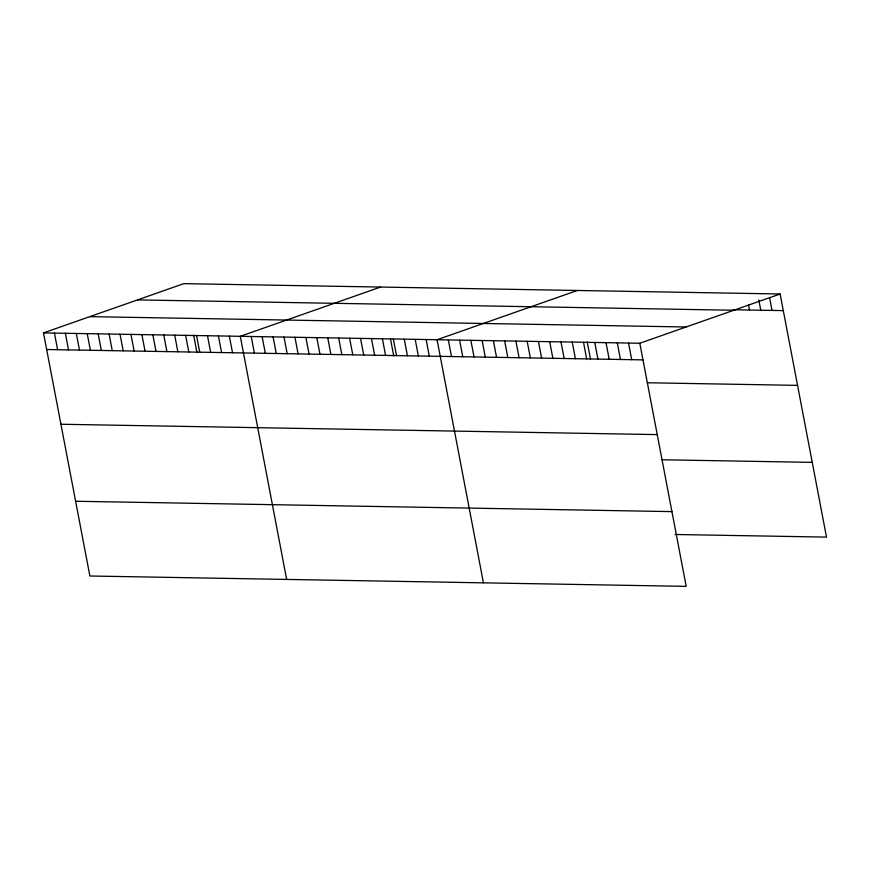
<?xml version="1.0" encoding="UTF-8"?>
<svg xmlns="http://www.w3.org/2000/svg" width="870" height="870" viewBox="0 0 870 870"><rect width="100%" height="100%" fill="white"/><g stroke="black" fill="none" stroke-linecap="round" stroke-linejoin="round"><path stroke-width="1.3" d="M43.5 332.895L639.809 343.248L686.191 586.358L89.882 576.005L43.5 332.895L183.809 283.642L780.129 293.995L826.5 537.105L675.066 534.485M380.592 287.056L240.283 336.309L286.654 579.42M577.375 290.471L437.066 339.724L483.437 582.835M639.809 343.248L780.129 293.995M733.236 309.753L783.294 310.623M137.514 299.9L733.823 310.242M89.806 316.637L686.115 326.989M46.675 349.522L642.984 359.875M647.367 382.756L797.551 385.366M60.933 424.255L657.241 434.608M662.059 459.762L812.243 462.372M75.614 501.261L671.934 511.614M769.591 297.638L772.027 310.427M758.814 299.998L760.771 310.231M748.526 304.924L749.505 310.035M628.542 343.052L631.718 359.68M617.287 342.856L620.451 359.484M606.02 342.66L609.196 359.288M594.754 342.465L597.929 359.092M587.207 341.986L590.534 359.419M583.498 342.269L586.663 358.897M572.232 342.073L575.396 358.701M560.965 341.877L564.141 358.505M549.699 341.682L552.874 358.31M538.443 341.486L541.608 358.114M527.176 341.29L530.352 357.918M515.91 341.094L519.085 357.722M504.643 340.899L507.819 357.526M493.388 340.703L496.553 357.331M482.121 340.507L485.297 357.135M470.855 340.311L474.03 356.939M459.588 340.116L462.764 356.743M448.333 339.92L451.497 356.548M426.137 339.539L429.301 356.167M415.197 339.344L418.372 355.971M404.267 339.159L407.443 355.786M393.338 338.963L396.513 355.591M390.423 338.571L393.751 356.004M382.408 338.778L385.573 355.406M371.468 338.582L374.644 355.21M360.539 338.397L363.714 355.025M349.609 338.202L352.774 354.829M338.669 338.017L341.845 354.645M327.74 337.821L330.915 354.46M316.81 337.636L319.986 354.264M305.881 337.451L309.046 354.079M294.941 337.255L298.116 353.883M284.012 337.071L287.187 353.698M273.082 336.875L276.247 353.503M262.153 336.69L265.317 353.318M251.212 336.494L254.388 353.122M229.354 336.114L232.518 352.752M218.413 335.929L221.589 352.557M207.484 335.733L210.66 352.372M196.555 335.548L199.73 352.176M193.64 335.146L196.968 352.589M185.625 335.363L188.79 351.991M174.685 335.167L177.861 351.795M163.756 334.983L166.931 351.61M152.826 334.787L155.991 351.415M141.886 334.602L145.062 351.23M130.957 334.406L134.132 351.034M120.027 334.221L123.203 350.849M109.098 334.026L112.263 350.664M98.158 333.841L101.333 350.469M87.228 333.656L90.404 350.284M76.299 333.46L79.474 350.088M65.37 333.275L68.534 349.903M54.429 333.079L57.605 349.707"/></g></svg>
